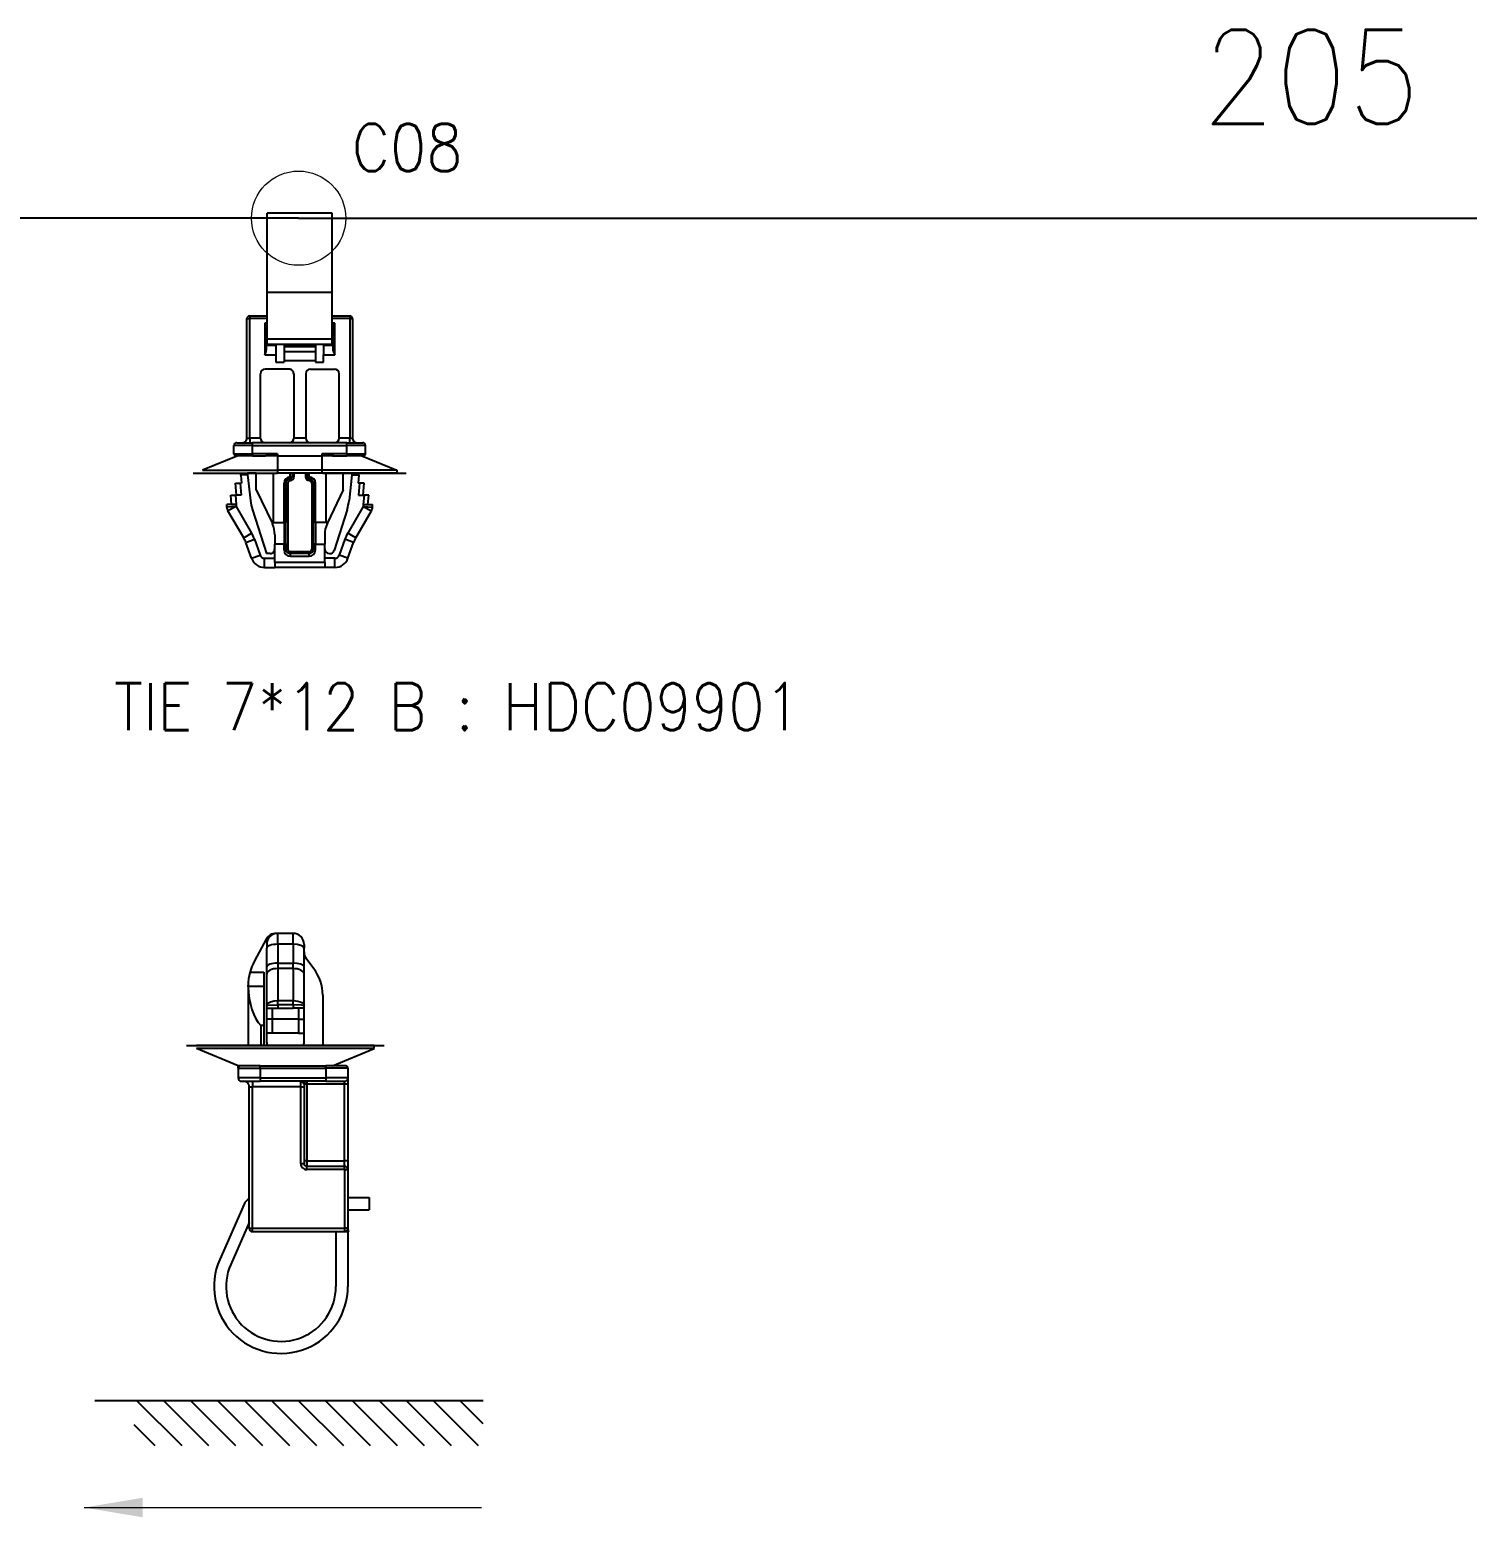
# Model space of a CAD drawing. Header units: inches. Extents: x 47316 to 59086, y 3141 to 11743.
# Drawn here: x 48623.3 to 48699.6, y 7180.2 to 7259.1 of the extents above; entities that cross this region are included whole.
import ezdxf

# ---------------------------------------------------------------- set-up
doc = ezdxf.new("R2010")
doc.units = ezdxf.units.IN
doc.header["$MEASUREMENT"] = 0
doc.layers.add('Beschreibung', color=7, linetype='Continuous', lineweight=25)
doc.styles.get("Standard").update_dxf_attribs({"font": ''})
doc.styles.get('Standard').set_extended_font_data('SimSun')
doc.linetypes.add('_VH_OTCON', pattern='A,0.0001,[7,VeSys.shx,S=0.1,R=0,X=0,Y=0],-0.4,[7,VeSys.shx,S=0.1,R=0,X=0,Y=0],-0.4,["X",Standard,S=1,R=0,X=-0.5,Y=-0.5],-0.0001,[7,VeSys.shx,S=0.1,R=0,X=0,Y=0],-0.4', length=1.2002)

msp = doc.modelspace()

# ---------------------------------------------------------------- linework, layer by layer
at = {"color": 0, "linetype": '_VH_OTCON', "lineweight": -2, "ltscale": 5}
for q in [(48584.08, 7249.134), (48745.036, 7249.134)]:
    msp.add_line((48637.57, 7249.134), q, dxfattribs=at)
at = {"color": 0, "lineweight": -3, "ltscale": 0.213993}
for p, q in [((48635.908, 7245.199), (48635.908, 7249.405)), ((48639.348, 7245.199), (48639.348, 7249.405))]:
    msp.add_line(p, q, dxfattribs=at)
at = {"color": 0, "lineweight": -2}
msp.add_line((48639.348, 7249.405), (48635.908, 7249.405), dxfattribs=at)
at = {"color": 0, "lineweight": -3, "ltscale": 0.175}
for p, q in [((48639.348, 7245.199), (48635.908, 7245.199)), ((48639.348, 7242.72), (48635.908, 7242.72)), ((48639.348, 7242.427), (48635.908, 7242.427)), ((48637.68, 7198.966), (48637.68, 7203.043)), ((48637.855, 7203.043), (48637.855, 7198.966)), ((48638.001, 7203.188), (48638.001, 7199.112)), ((48640.01, 7199.112), (48640.01, 7203.188)), ((48640.185, 7203.188), (48640.185, 7199.112))]:
    msp.add_line(p, q, dxfattribs=at)
at = {"color": 0, "lineweight": -3, "ltscale": 0.126088}
for p, q in [((48635.908, 7242.72), (48635.908, 7245.199)), ((48639.348, 7242.72), (48639.348, 7245.199))]:
    msp.add_line(p, q, dxfattribs=at)
at = {"color": 0, "lineweight": -3, "ltscale": 0.3225}
for p, q in [((48634.827, 7237.464), (48634.827, 7243.803)), ((48634.975, 7237.464), (48634.975, 7243.803)), ((48640.282, 7243.803), (48640.282, 7237.464)), ((48640.429, 7243.803), (48640.429, 7237.464)), ((48634.943, 7195.53), (48634.943, 7203.043)), ((48635.118, 7195.53), (48635.118, 7203.043))]:
    msp.add_line(p, q, dxfattribs=at)
at = {"color": 0, "lineweight": -3, "ltscale": 0.0075}
for p, q in [((48634.827, 7243.803), (48634.975, 7243.803)), ((48634.975, 7243.951), (48634.975, 7243.803)), ((48640.282, 7243.951), (48640.282, 7243.803)), ((48640.282, 7243.803), (48640.429, 7243.803)), ((48634.827, 7237.464), (48634.975, 7237.464)), ((48635.122, 7237.071), (48635.122, 7237.218)), ((48640.134, 7237.071), (48640.134, 7237.218)), ((48640.282, 7237.464), (48640.429, 7237.464)), ((48636.449, 7235.759), (48636.449, 7235.611)), ((48638.808, 7235.759), (48638.808, 7235.611)), ((48642.788, 7235.759), (48642.788, 7235.611)), ((48641.582, 7205.064), (48641.582, 7205.239)), ((48634.943, 7203.043), (48635.118, 7203.043)), ((48635.525, 7203.509), (48635.525, 7203.334)), ((48637.68, 7203.043), (48637.855, 7203.043)), ((48639.02, 7203.509), (48639.02, 7203.334)), ((48640.185, 7203.188), (48640.01, 7203.188)), ((48640.185, 7199.112), (48640.01, 7199.112)), ((48637.68, 7198.966), (48637.855, 7198.966)), ((48638.001, 7198.646), (48638.001, 7198.82)), ((48640.01, 7198.646), (48640.01, 7198.82)), ((48640.01, 7198.646), (48640.185, 7198.646)), ((48634.943, 7195.53), (48635.118, 7195.53)), ((48635.118, 7195.355), (48635.118, 7195.53)), ((48640.185, 7195.53), (48640.01, 7195.53)), ((48640.01, 7195.53), (48640.01, 7195.355))]:
    msp.add_line(p, q, dxfattribs=at)
at = {"color": 0, "lineweight": -3, "ltscale": 0.047501}
for p, q in [((48634.975, 7243.951), (48635.908, 7243.951)), ((48635.908, 7243.803), (48634.975, 7243.803)), ((48639.348, 7243.951), (48640.282, 7243.951)), ((48640.282, 7243.803), (48639.348, 7243.803))]:
    msp.add_line(p, q, dxfattribs=at)
at = {"color": 0, "lineweight": -3, "ltscale": 0.006876}
for p, q in [((48635.908, 7243.569), (48635.773, 7243.569)), ((48639.483, 7243.569), (48639.348, 7243.569))]:
    msp.add_line(p, q, dxfattribs=at)
at = {"color": 0, "lineweight": -3, "ltscale": 0.08559}
for p, q in [((48635.773, 7243.569), (48635.773, 7241.887)), ((48639.483, 7241.887), (48639.483, 7243.569))]:
    msp.add_line(p, q, dxfattribs=at)
at = {"color": 0, "lineweight": -3, "ltscale": 0.006325}
for p, q in [((48635.861, 7243.481), (48635.773, 7243.569)), ((48639.395, 7243.481), (48639.483, 7243.569))]:
    msp.add_line(p, q, dxfattribs=at)
at = {"color": 0, "lineweight": -3, "ltscale": 0.002403}
for p, q in [((48635.861, 7243.481), (48635.908, 7243.481)), ((48639.348, 7243.481), (48639.395, 7243.481))]:
    msp.add_line(p, q, dxfattribs=at)
at = {"color": 0, "lineweight": -3, "ltscale": 0.065}
for p, q in [((48635.871, 7242.182), (48635.871, 7243.459)), ((48639.385, 7243.459), (48639.385, 7242.182))]:
    msp.add_line(p, q, dxfattribs=at)
at = {"color": 0, "lineweight": -3, "ltscale": 0.001875}
for p, q in [((48635.908, 7243.173), (48635.871, 7243.173)), ((48635.908, 7243.017), (48635.871, 7243.017)), ((48639.385, 7243.173), (48639.348, 7243.173)), ((48639.385, 7243.017), (48639.348, 7243.017))]:
    msp.add_line(p, q, dxfattribs=at)
at = {"color": 0, "lineweight": -3, "ltscale": 0.014919}
for p, q in [((48635.908, 7242.427), (48635.908, 7242.72)), ((48639.348, 7242.427), (48639.348, 7242.72))]:
    msp.add_line(p, q, dxfattribs=at)
at = {"color": 0, "lineweight": -3, "ltscale": 0.001888}
for p, q in [((48636.793, 7242.427), (48636.793, 7242.39)), ((48638.464, 7242.427), (48638.464, 7242.39))]:
    msp.add_line(p, q, dxfattribs=at)
at = {"color": 0, "lineweight": -3}
for p, q in [((48635.773, 7241.887), (48635.848, 7242.068)), ((48635.848, 7242.068), (48635.871, 7242.182)), ((48639.385, 7242.182), (48639.39, 7242.135)), ((48639.39, 7242.135), (48639.419, 7242.038)), ((48639.419, 7242.038), (48639.483, 7241.887)), ((48636.075, 7236.555), (48635.829, 7236.531)), ((48636.449, 7236.629), (48636.075, 7236.555)), ((48635.875, 7207.352), (48635.883, 7207.396)), ((48635.875, 7207.353), (48635.876, 7207.354)), ((48635.875, 7207.352), (48635.875, 7207.353)), ((48635.876, 7207.354), (48635.878, 7207.356)), ((48635.878, 7207.356), (48635.885, 7207.358)), ((48635.883, 7207.396), (48635.94, 7207.474)), ((48635.885, 7207.358), (48635.961, 7207.369)), ((48635.94, 7207.474), (48636.084, 7207.556)), ((48635.961, 7207.369), (48636.457, 7207.384)), ((48636.084, 7207.556), (48636.269, 7207.604)), ((48636.269, 7207.604), (48636.457, 7207.619)), ((48637.273, 7207.619), (48637.534, 7207.591)), ((48637.713, 7207.373), (48637.273, 7207.384)), ((48637.534, 7207.591), (48637.65, 7207.556)), ((48637.65, 7207.556), (48637.746, 7207.508)), ((48637.838, 7207.36), (48637.713, 7207.373)), ((48637.746, 7207.508), (48637.826, 7207.435)), ((48637.826, 7207.435), (48637.855, 7207.352)), ((48637.85, 7207.357), (48637.838, 7207.36)), ((48637.853, 7207.355), (48637.85, 7207.357)), ((48637.854, 7207.354), (48637.853, 7207.355)), ((48637.855, 7207.353), (48637.854, 7207.354)), ((48637.855, 7207.352), (48637.855, 7207.353)), ((48637.713, 7203.326), (48637.68, 7203.334)), ((48637.772, 7203.283), (48637.713, 7203.326)), ((48637.852, 7203.199), (48637.827, 7203.228)), ((48637.855, 7203.192), (48637.852, 7203.199)), ((48637.855, 7203.188), (48637.855, 7203.192)), ((48637.987, 7203.333), (48637.951, 7203.325)), ((48637.982, 7203.334), (48637.995, 7203.334)), ((48637.995, 7203.334), (48637.987, 7203.333)), ((48637.995, 7203.334), (48637.996, 7203.334)), ((48637.996, 7203.334), (48637.995, 7203.334)), ((48647.368, 7186.374, 0), (48626.751, 7186.374, 0)), ((48631.381, 7183.982, 0), (48628.989, 7186.374, 0)), ((48632.811, 7183.982, 0), (48630.419, 7186.374, 0)), ((48634.241, 7183.982, 0), (48631.849, 7186.374, 0)), ((48635.671, 7183.982, 0), (48633.279, 7186.374, 0)), ((48637.101, 7183.982, 0), (48634.709, 7186.374, 0)), ((48638.531, 7183.982, 0), (48636.139, 7186.374, 0)), ((48639.961, 7183.982, 0), (48637.57, 7186.374, 0)), ((48641.391, 7183.982, 0), (48639, 7186.374, 0)), ((48642.821, 7183.982, 0), (48640.43, 7186.374, 0)), ((48644.251, 7183.982, 0), (48641.86, 7186.374, 0)), ((48645.682, 7183.982, 0), (48643.29, 7186.374, 0)), ((48647.112, 7183.982, 0), (48644.72, 7186.374, 0)), ((48647.368, 7185.156, 0), (48646.15, 7186.374, 0)), ((48629.95, 7183.982, 0), (48628.839, 7185.094, 0))]:
    msp.add_line(p, q, dxfattribs=at)
at = {"color": 0, "lineweight": -3, "ltscale": 0.03}
for p, q in [((48635.773, 7241.887), (48636.363, 7241.887)), ((48638.893, 7241.887), (48639.483, 7241.887))]:
    msp.add_line(p, q, dxfattribs=at)
at = {"color": 0, "lineweight": -3, "ltscale": 0.025}
for p, q in [((48636.363, 7242.378), (48635.871, 7242.378)), ((48636.363, 7242.378), (48636.363, 7241.887)), ((48638.893, 7242.378), (48638.893, 7241.887)), ((48639.385, 7242.378), (48638.893, 7242.378)), ((48634.255, 7233.94), (48633.764, 7233.94)), ((48641.001, 7233.94), (48641.493, 7233.94)), ((48636.793, 7231.829), (48636.301, 7231.829)), ((48638.464, 7231.829), (48638.955, 7231.829)), ((48635.763, 7230.599), (48635.763, 7231.09)), ((48639.493, 7230.599), (48639.493, 7231.09)), ((48635.875, 7207.219), (48636.457, 7207.219)), ((48635.875, 7206.637), (48635.875, 7207.219)), ((48636.166, 7207.219), (48636.166, 7206.637)), ((48637.855, 7207.219), (48637.273, 7207.219)), ((48637.564, 7207.219), (48637.564, 7206.637)), ((48637.855, 7206.637), (48637.855, 7207.219))]:
    msp.add_line(p, q, dxfattribs=at)
at = {"color": 0, "lineweight": -3, "ltscale": 0.02}
for p, q in [((48636.363, 7241.887), (48636.363, 7241.494)), ((48638.893, 7241.494), (48638.893, 7241.887)), ((48640.185, 7199.112), (48640.185, 7198.646))]:
    msp.add_line(p, q, dxfattribs=at)
at = {"color": 0, "lineweight": -3, "ltscale": 0.003008}
for p, q in [((48636.793, 7242.39), (48636.793, 7242.331)), ((48638.464, 7242.39), (48638.464, 7242.331))]:
    msp.add_line(p, q, dxfattribs=at)
at = {"color": 0, "lineweight": -3, "ltscale": 0.085001}
for p, q in [((48636.793, 7242.39), (48638.464, 7242.39)), ((48636.793, 7242.331), (48638.464, 7242.331)), ((48636.793, 7242.067), (48638.464, 7242.067)), ((48636.793, 7241.584), (48638.464, 7241.584))]:
    msp.add_line(p, q, dxfattribs=at)
at = {"color": 0, "lineweight": -3, "ltscale": 0.013433}
for p, q in [((48636.793, 7242.331), (48636.793, 7242.067)), ((48638.464, 7242.331), (48638.464, 7242.067))]:
    msp.add_line(p, q, dxfattribs=at)
at = {"color": 0, "lineweight": -3, "ltscale": 0.024584}
for p, q in [((48636.793, 7242.067), (48636.793, 7241.584)), ((48638.464, 7242.067), (48638.464, 7241.584))]:
    msp.add_line(p, q, dxfattribs=at)
at = {"color": 0, "lineweight": -3, "ltscale": 0.17375}
for p, q in [((48635.54, 7237.464), (48635.54, 7240.879)), ((48637.309, 7240.879), (48637.309, 7237.464)), ((48637.948, 7240.879), (48637.948, 7237.464)), ((48639.717, 7237.464), (48639.717, 7240.879))]:
    msp.add_line(p, q, dxfattribs=at)
at = {"color": 0, "lineweight": -3, "ltscale": 0.064999}
for p, q in [((48637.063, 7241.125), (48635.785, 7241.125)), ((48638.193, 7241.125), (48639.471, 7241.125))]:
    msp.add_line(p, q, dxfattribs=at)
at = {"color": 0, "lineweight": -3, "ltscale": 0.021875}
for p, q in [((48636.363, 7241.494), (48636.793, 7241.494)), ((48638.464, 7241.494), (48638.893, 7241.494))]:
    msp.add_line(p, q, dxfattribs=at)
at = {"color": 0, "lineweight": -3, "ltscale": 0.004588}
for p, q in [((48636.793, 7241.584), (48636.793, 7241.494)), ((48638.464, 7241.584), (48638.464, 7241.494))]:
    msp.add_line(p, q, dxfattribs=at)
at = {"color": 0, "lineweight": -3, "ltscale": 0.022501}
for p, q in [((48634.139, 7236.629), (48634.139, 7237.071)), ((48635.122, 7236.629), (48635.122, 7237.071)), ((48640.134, 7236.629), (48640.134, 7237.071)), ((48641.117, 7236.629), (48641.117, 7237.071)), ((48634.361, 7204.033), (48634.361, 7203.509)), ((48635.525, 7204.033), (48635.525, 7203.509)), ((48639.02, 7204.033), (48639.02, 7203.509)), ((48640.185, 7204.033), (48640.185, 7203.509))]:
    msp.add_line(p, q, dxfattribs=at)
at = {"color": 0, "lineweight": -3, "ltscale": 0.05}
for p, q in [((48635.122, 7237.071), (48634.139, 7237.071)), ((48641.117, 7237.071), (48640.134, 7237.071)), ((48634.139, 7236.629), (48635.122, 7236.629)), ((48640.134, 7236.629), (48641.117, 7236.629)), ((48638.12, 7231.434), (48637.137, 7231.434)), ((48638.12, 7231.336), (48637.137, 7231.336)), ((48637.137, 7231.191), (48638.12, 7231.191)), ((48634.361, 7204.033), (48635.525, 7204.033)), ((48640.185, 7204.033), (48639.02, 7204.033)), ((48635.525, 7203.509), (48634.361, 7203.509)), ((48640.185, 7203.509), (48639.02, 7203.509))]:
    msp.add_line(p, q, dxfattribs=at)
at = {"color": 0, "lineweight": -3, "ltscale": 0.0425}
for p, q in [((48634.287, 7237.218), (48635.122, 7237.218)), ((48640.134, 7237.218), (48640.97, 7237.218)), ((48634.535, 7203.334), (48635.525, 7203.334)), ((48639.02, 7203.334), (48640.01, 7203.334))]:
    msp.add_line(p, q, dxfattribs=at)
at = {"color": 0, "lineweight": -3, "ltscale": 0.0125}
for p, q in [((48634.975, 7237.464), (48634.975, 7237.218)), ((48640.282, 7237.218), (48640.282, 7237.464)), ((48636.166, 7206.637), (48635.875, 7206.637)), ((48637.564, 7206.637), (48637.855, 7206.637)), ((48636.166, 7205.879), (48635.875, 7205.879)), ((48637.564, 7205.879), (48637.855, 7205.879)), ((48635.118, 7203.334), (48635.118, 7203.043)), ((48637.68, 7203.043), (48637.68, 7203.334)), ((48638.001, 7199.112), (48638.001, 7198.82)), ((48640.01, 7198.82), (48640.01, 7199.112))]:
    msp.add_line(p, q, dxfattribs=at)
at = {"color": 0, "lineweight": -3, "ltscale": 0.028751}
for p, q in [((48635.54, 7237.464), (48634.975, 7237.464)), ((48640.282, 7237.464), (48639.717, 7237.464))]:
    msp.add_line(p, q, dxfattribs=at)
at = {"color": 0, "lineweight": -3, "ltscale": 0.254999}
for p, q in [((48640.134, 7237.218), (48635.122, 7237.218)), ((48635.122, 7237.071), (48640.134, 7237.071))]:
    msp.add_line(p, q, dxfattribs=at)
at = {"color": 0, "lineweight": -3, "ltscale": 0.032501}
msp.add_line((48637.948, 7237.464), (48637.309, 7237.464), dxfattribs=at)
at = {"color": 0, "lineweight": -3, "ltscale": 0.102777}
for p, q in [((48634.335, 7236.53), (48632.468, 7235.759)), ((48640.921, 7236.53), (48642.788, 7235.759))]:
    msp.add_line(p, q, dxfattribs=at)
at = {"color": 0, "lineweight": -3, "ltscale": 0.045001}
for p, q in [((48635.122, 7236.53), (48634.237, 7236.53)), ((48641.019, 7236.53), (48640.134, 7236.53))]:
    msp.add_line(p, q, dxfattribs=at)
at = {"color": 0, "lineweight": -3, "ltscale": 0.067499}
for p, q in [((48636.449, 7236.629), (48635.122, 7236.629)), ((48640.134, 7236.629), (48638.808, 7236.629))]:
    msp.add_line(p, q, dxfattribs=at)
at = {"color": 0, "lineweight": -3, "ltscale": 0.005}
for p, q in [((48635.122, 7236.629), (48635.122, 7236.53)), ((48636.449, 7236.629), (48636.449, 7236.53)), ((48638.808, 7236.629), (48638.808, 7236.53)), ((48640.134, 7236.53), (48640.134, 7236.629)), ((48637.124, 7235.409), (48637.223, 7235.409)), ((48637.124, 7235.409), (48637.128, 7235.311)), ((48637.131, 7235.213), (48637.128, 7235.311)), ((48637.321, 7235.409), (48637.223, 7235.409)), ((48637.935, 7235.409), (48638.034, 7235.409)), ((48638.132, 7235.409), (48638.034, 7235.409)), ((48638.125, 7235.213), (48638.128, 7235.311)), ((48638.132, 7235.409), (48638.128, 7235.311)), ((48636.793, 7235.065), (48636.891, 7235.065)), ((48636.989, 7235.065), (48636.891, 7235.065)), ((48638.267, 7235.065), (48638.365, 7235.065)), ((48638.464, 7235.065), (48638.365, 7235.065)), ((48636.793, 7232.989), (48636.891, 7232.989)), ((48638.464, 7232.989), (48638.365, 7232.989)), ((48636.989, 7231.582), (48636.891, 7231.582)), ((48637.137, 7231.434), (48637.137, 7231.336)), ((48638.12, 7231.434), (48638.12, 7231.336)), ((48638.267, 7231.582), (48638.365, 7231.582)), ((48634.361, 7204.033), (48634.361, 7204.149)), ((48635.525, 7204.033), (48635.525, 7204.149)), ((48639.02, 7204.033), (48639.02, 7204.149))]:
    msp.add_line(p, q, dxfattribs=at)
at = {"color": 0, "lineweight": -3, "ltscale": 0.034947}
msp.add_line((48635.122, 7236.53), (48635.809, 7236.53), dxfattribs=at)
at = {"color": 0, "lineweight": -3, "ltscale": 0.031544}
msp.add_line((48636.449, 7236.531), (48635.829, 7236.531), dxfattribs=at)
at = {"color": 0, "lineweight": -3, "ltscale": 0.039263}
msp.add_line((48636.449, 7236.53), (48636.449, 7235.759), dxfattribs=at)
at = {"color": 0, "lineweight": -3, "ltscale": 0.120001}
for p, q in [((48636.449, 7236.53), (48638.808, 7236.53)), ((48638.808, 7235.759), (48636.449, 7235.759)), ((48638.808, 7235.611), (48636.449, 7235.611))]:
    msp.add_line(p, q, dxfattribs=at)
at = {"color": 0, "lineweight": -3, "ltscale": 0.039266}
msp.add_line((48638.808, 7236.53), (48638.808, 7235.759), dxfattribs=at)
at = {"color": 0, "lineweight": -3, "ltscale": 0.032477}
msp.add_line((48639.446, 7236.53), (48638.808, 7236.53), dxfattribs=at)
at = {"color": 0, "lineweight": -3, "ltscale": 0.004885}
msp.add_line((48639.221, 7236.549), (48639.126, 7236.564), dxfattribs=at)
at = {"color": 0, "lineweight": -3, "ltscale": 0.035016}
msp.add_line((48639.446, 7236.53), (48640.134, 7236.53), dxfattribs=at)
at = {"color": 0, "lineweight": -3, "ltscale": 0.224985}
for p, q in [((48631.977, 7235.611), (48636.4, 7235.611)), ((48638.857, 7235.611), (48643.279, 7235.611))]:
    msp.add_line(p, q, dxfattribs=at)
at = {"color": 0, "lineweight": -3, "ltscale": 0.202499}
for p, q in [((48632.468, 7235.759), (48636.449, 7235.759)), ((48632.468, 7235.611), (48636.449, 7235.611)), ((48642.788, 7235.759), (48638.808, 7235.759)), ((48642.788, 7235.611), (48638.808, 7235.611))]:
    msp.add_line(p, q, dxfattribs=at)
at = {"color": 0, "lineweight": -3, "ltscale": 0.006246}
for p, q in [((48634.494, 7235.489), (48634.483, 7235.611)), ((48640.763, 7235.489), (48640.773, 7235.611))]:
    msp.add_line(p, q, dxfattribs=at)
at = {"color": 0, "lineweight": -3, "ltscale": 0.018793}
for p, q in [((48634.862, 7235.518), (48634.494, 7235.489)), ((48640.394, 7235.518), (48640.763, 7235.489))]:
    msp.add_line(p, q, dxfattribs=at)
at = {"color": 0, "lineweight": -3, "ltscale": 0.02136}
for p, q in [((48634.494, 7235.489), (48634.53, 7235.071)), ((48640.763, 7235.489), (48640.726, 7235.071))]:
    msp.add_line(p, q, dxfattribs=at)
at = {"color": 0, "lineweight": -3, "ltscale": 0.004774}
for p, q in [((48634.852, 7235.611), (48634.862, 7235.518)), ((48640.405, 7235.611), (48640.394, 7235.518))]:
    msp.add_line(p, q, dxfattribs=at)
at = {"color": 0, "lineweight": -3, "ltscale": 0.02375}
for p, q in [((48634.852, 7235.611), (48635.319, 7235.611)), ((48635.319, 7235.611), (48634.852, 7235.611)), ((48640.405, 7235.611), (48639.938, 7235.611)), ((48640.405, 7235.611), (48639.938, 7235.611))]:
    msp.add_line(p, q, dxfattribs=at)
at = {"color": 0, "lineweight": -3, "ltscale": 0.070051}
for p, q in [((48634.862, 7235.518), (48635.01, 7234.149)), ((48640.394, 7235.518), (48640.246, 7234.149))]:
    msp.add_line(p, q, dxfattribs=at)
at = {"color": 0, "lineweight": -3, "ltscale": 0.045}
for p, q in [((48635.319, 7234.727), (48635.319, 7235.611)), ((48639.938, 7234.727), (48639.938, 7235.611)), ((48635.565, 7206.287), (48635.565, 7205.239)), ((48635.729, 7206.287), (48635.729, 7205.239)), ((48635.525, 7204.149), (48634.477, 7204.149)), ((48640.068, 7204.149), (48639.02, 7204.149))]:
    msp.add_line(p, q, dxfattribs=at)
at = {"color": 0, "lineweight": -3, "ltscale": 0.133392}
for p, q in [((48636.228, 7232.989), (48636.228, 7235.611)), ((48639.028, 7232.989), (48639.028, 7235.611)), ((48634.885, 7208.346), (48634.885, 7205.239))]:
    msp.add_line(p, q, dxfattribs=at)
at = {"color": 0, "lineweight": -3, "ltscale": 0.125}
for p, q in [((48638.857, 7235.611), (48636.4, 7235.611)), ((48639.544, 7195.355), (48639.544, 7192.443)), ((48640.185, 7195.355), (48640.185, 7192.443))]:
    msp.add_line(p, q, dxfattribs=at)
at = {"color": 0, "lineweight": -3, "ltscale": 0.010281}
for p, q in [((48637.124, 7235.409), (48637.124, 7235.611)), ((48637.223, 7235.611), (48637.223, 7235.409)), ((48637.321, 7235.611), (48637.321, 7235.409)), ((48637.935, 7235.611), (48637.935, 7235.409)), ((48638.034, 7235.611), (48638.034, 7235.409)), ((48638.132, 7235.409), (48638.132, 7235.611))]:
    msp.add_line(p, q, dxfattribs=at)
at = {"color": 0, "lineweight": -3, "ltscale": 0.012549}
for p, q in [((48634.212, 7235.071), (48634.459, 7235.071)), ((48641.044, 7235.071), (48640.797, 7235.071))]:
    msp.add_line(p, q, dxfattribs=at)
at = {"color": 0, "lineweight": -3, "ltscale": 0.032624}
for p, q in [((48634.268, 7234.432), (48634.212, 7235.071)), ((48634.459, 7235.071), (48634.515, 7234.432)), ((48640.797, 7235.071), (48640.741, 7234.432)), ((48640.988, 7234.432), (48641.044, 7235.071))]:
    msp.add_line(p, q, dxfattribs=at)
at = {"color": 0, "lineweight": -3, "ltscale": 0.003627}
for p, q in [((48634.459, 7235.071), (48634.53, 7235.071)), ((48640.797, 7235.071), (48640.726, 7235.071))]:
    msp.add_line(p, q, dxfattribs=at)
at = {"color": 0, "lineweight": -3, "ltscale": 0.099102}
for p, q in [((48635.319, 7234.727), (48636.158, 7232.969)), ((48639.938, 7234.727), (48639.099, 7232.969))]:
    msp.add_line(p, q, dxfattribs=at)
at = {"color": 0, "lineweight": -3, "ltscale": 0.105621}
for p, q in [((48636.793, 7232.989), (48636.793, 7235.065)), ((48636.891, 7235.065), (48636.891, 7232.989)), ((48638.365, 7235.065), (48638.365, 7232.989)), ((48638.464, 7232.989), (48638.464, 7235.065))]:
    msp.add_line(p, q, dxfattribs=at)
at = {"color": 0, "lineweight": -3, "ltscale": 0.17723}
for p, q in [((48636.989, 7235.065), (48636.989, 7231.582)), ((48638.267, 7235.065), (48638.267, 7231.582))]:
    msp.add_line(p, q, dxfattribs=at)
at = {"color": 0, "lineweight": -3, "ltscale": 0.007086}
for p, q in [((48633.764, 7233.801), (48633.764, 7233.94)), ((48641.493, 7233.801), (48641.493, 7233.94)), ((48636.457, 7207.384), (48636.457, 7207.219)), ((48637.273, 7207.384), (48637.273, 7207.219))]:
    msp.add_line(p, q, dxfattribs=at)
at = {"color": 0, "lineweight": -3, "ltscale": 0.025037}
for p, q in [((48634.255, 7233.828), (48633.764, 7233.801)), ((48634.255, 7233.828), (48633.817, 7233.603)), ((48641.001, 7233.828), (48641.439, 7233.603)), ((48641.001, 7233.828), (48641.493, 7233.801))]:
    msp.add_line(p, q, dxfattribs=at)
at = {"color": 0, "lineweight": -3, "ltscale": 0.012547}
for p, q in [((48633.967, 7234.432), (48634.213, 7234.432)), ((48641.29, 7234.432), (48641.043, 7234.432))]:
    msp.add_line(p, q, dxfattribs=at)
at = {"color": 0, "lineweight": -3, "ltscale": 0.025095}
for p, q in [((48634.01, 7233.94), (48633.967, 7234.432)), ((48634.213, 7234.432), (48634.256, 7233.94)), ((48641.043, 7234.432), (48641, 7233.94)), ((48641.247, 7233.94), (48641.29, 7234.432))]:
    msp.add_line(p, q, dxfattribs=at)
at = {"color": 0, "lineweight": -3, "ltscale": 0.015334}
for p, q in [((48634.515, 7234.432), (48634.213, 7234.432)), ((48640.741, 7234.432), (48641.043, 7234.432))]:
    msp.add_line(p, q, dxfattribs=at)
at = {"color": 0, "lineweight": -3, "ltscale": 0.005732}
for p, q in [((48634.255, 7233.94), (48634.255, 7233.828)), ((48641.001, 7233.94), (48641.001, 7233.828)), ((48635.875, 7207.219), (48635.875, 7207.352)), ((48637.855, 7207.219), (48637.855, 7207.352))]:
    msp.add_line(p, q, dxfattribs=at)
at = {"color": 0, "lineweight": -3, "ltscale": 7.17163e-05}
for p, q in [((48634.256, 7233.94), (48634.255, 7233.94)), ((48641, 7233.94), (48641.001, 7233.94))]:
    msp.add_line(p, q, dxfattribs=at)
at = {"color": 0, "lineweight": -3, "ltscale": 0.082939}
for p, q in [((48634.255, 7233.828), (48635.077, 7232.42)), ((48641.001, 7233.828), (48640.179, 7232.42))]:
    msp.add_line(p, q, dxfattribs=at)
at = {"color": 0, "lineweight": -3, "ltscale": 0.084292}
for p, q in [((48634.653, 7232.172), (48633.817, 7233.603)), ((48640.603, 7232.172), (48641.439, 7233.603))]:
    msp.add_line(p, q, dxfattribs=at)
at = {"color": 0, "lineweight": -3, "ltscale": 0.124371}
msp.add_line((48635.113, 7233.664), (48635.859, 7231.336), dxfattribs=at)
at = {"color": 0, "lineweight": -3, "ltscale": 0.002931}
for p, q in [((48636.158, 7232.969), (48636.181, 7232.916)), ((48639.099, 7232.969), (48639.075, 7232.916))]:
    msp.add_line(p, q, dxfattribs=at)
at = {"color": 0, "lineweight": -3, "ltscale": 0.004412}
for p, q in [((48636.181, 7232.916), (48636.228, 7232.989)), ((48639.075, 7232.916), (48639.028, 7232.989))]:
    msp.add_line(p, q, dxfattribs=at)
at = {"color": 0, "lineweight": -3, "ltscale": 0.028725}
for p, q in [((48636.228, 7232.989), (48636.793, 7232.989)), ((48639.028, 7232.989), (48638.464, 7232.989))]:
    msp.add_line(p, q, dxfattribs=at)
at = {"color": 0, "lineweight": -3, "ltscale": 0.059028}
for p, q in [((48636.793, 7232.989), (48636.793, 7231.829)), ((48638.464, 7232.989), (48638.464, 7231.829))]:
    msp.add_line(p, q, dxfattribs=at)
at = {"color": 0, "lineweight": -3, "ltscale": 0.056667}
for p, q in [((48636.891, 7231.875), (48636.891, 7232.989)), ((48638.365, 7231.875), (48638.365, 7232.989))]:
    msp.add_line(p, q, dxfattribs=at)
at = {"color": 0, "lineweight": -3, "ltscale": 0.11525}
msp.add_line((48640.143, 7233.664), (48639.452, 7231.507), dxfattribs=at)
at = {"color": 0, "lineweight": -3, "ltscale": 0.025001}
for p, q in [((48634.653, 7232.172), (48635.077, 7232.42)), ((48640.603, 7232.172), (48640.179, 7232.42)), ((48634.767, 7231.927), (48635.23, 7232.093)), ((48640.489, 7231.927), (48640.026, 7232.093))]:
    msp.add_line(p, q, dxfattribs=at)
at = {"color": 0, "lineweight": -3, "ltscale": 0.025677}
for p, q in [((48636.301, 7232.334), (48636.301, 7231.829)), ((48638.955, 7232.334), (48638.955, 7231.829))]:
    msp.add_line(p, q, dxfattribs=at)
at = {"color": 0, "lineweight": -3, "ltscale": 0.045435}
for p, q in [((48635.07, 7231.087), (48634.767, 7231.927)), ((48635.23, 7232.093), (48635.532, 7231.253)), ((48640.026, 7232.093), (48639.724, 7231.253)), ((48640.187, 7231.087), (48640.489, 7231.927))]:
    msp.add_line(p, q, dxfattribs=at)
at = {"color": 0, "lineweight": -3, "ltscale": 0.049386}
for p, q in [((48636.301, 7230.858), (48636.301, 7231.829)), ((48638.955, 7230.858), (48638.955, 7231.829))]:
    msp.add_line(p, q, dxfattribs=at)
at = {"color": 0, "lineweight": -3, "ltscale": 0.014941}
for p, q in [((48636.793, 7231.535), (48636.793, 7231.829)), ((48638.464, 7231.535), (48638.464, 7231.829))]:
    msp.add_line(p, q, dxfattribs=at)
at = {"color": 0, "lineweight": -3, "ltscale": 0.014942}
for p, q in [((48636.891, 7231.875), (48636.891, 7231.582)), ((48638.365, 7231.875), (48638.365, 7231.582))]:
    msp.add_line(p, q, dxfattribs=at)
at = {"color": 0, "lineweight": -3, "ltscale": 0.024999}
for p, q in [((48635.07, 7231.087), (48635.532, 7231.253)), ((48640.187, 7231.087), (48639.724, 7231.253))]:
    msp.add_line(p, q, dxfattribs=at)
at = {"color": 0, "lineweight": -3, "ltscale": 0.027379}
for p, q in [((48635.763, 7231.09), (48636.301, 7231.09)), ((48635.763, 7230.599), (48636.301, 7230.599)), ((48639.493, 7231.09), (48638.955, 7231.09)), ((48639.493, 7230.599), (48638.955, 7230.599))]:
    msp.add_line(p, q, dxfattribs=at)
at = {"color": 0, "lineweight": -3, "ltscale": 0.009999}
msp.add_line((48636.056, 7231.336), (48635.859, 7231.336), dxfattribs=at)
at = {"color": 0, "lineweight": -3, "ltscale": 0.013195}
for p, q in [((48636.301, 7230.858), (48636.301, 7230.599)), ((48638.955, 7230.858), (48638.955, 7230.599))]:
    msp.add_line(p, q, dxfattribs=at)
at = {"color": 0, "lineweight": -3, "ltscale": 0.135001}
for p, q in [((48638.955, 7230.858), (48636.301, 7230.858)), ((48638.955, 7230.599), (48636.301, 7230.599))]:
    msp.add_line(p, q, dxfattribs=at)
at = {"color": 0, "lineweight": -3, "ltscale": 0.007361}
for p, q in [((48637.137, 7231.191), (48637.137, 7231.336)), ((48638.12, 7231.191), (48638.12, 7231.336))]:
    msp.add_line(p, q, dxfattribs=at)
at = {"color": 0, "lineweight": -3, "ltscale": 0.000878906}
msp.add_line((48639.201, 7231.336), (48639.218, 7231.336), dxfattribs=at)
at = {"color": 0, "lineweight": -3, "ltscale": 0.056026}
msp.add_line((48635.846, 7210.872), (48635.23, 7209.721), dxfattribs=at)
at = {"color": 0, "lineweight": -3, "ltscale": 0.00419}
msp.add_line((48636.457, 7211.179), (48636.36, 7211.179), dxfattribs=at)
at = {"color": 0, "lineweight": -3, "ltscale": 0.035001}
for p, q in [((48637.273, 7211.179), (48636.457, 7211.179)), ((48637.273, 7210.601), (48636.457, 7210.601)), ((48636.457, 7209.605), (48637.273, 7209.605)), ((48637.273, 7209.315), (48636.457, 7209.315)), ((48636.457, 7207.619), (48637.273, 7207.619)), ((48637.273, 7207.384), (48636.457, 7207.384)), ((48636.457, 7207.219), (48637.273, 7207.219))]:
    msp.add_line(p, q, dxfattribs=at)
at = {"color": 0, "lineweight": -3, "ltscale": 0.024818}
for p, q in [((48636.457, 7210.601), (48636.457, 7211.179)), ((48637.273, 7210.601), (48637.273, 7211.179))]:
    msp.add_line(p, q, dxfattribs=at)
at = {"color": 0, "lineweight": -3, "ltscale": 0.008273}
for p, q in [((48635.875, 7210.597), (48635.875, 7210.404)), ((48637.855, 7210.597), (48637.855, 7210.404))]:
    msp.add_line(p, q, dxfattribs=at)
at = {"color": 0, "lineweight": -3, "ltscale": 0.042757}
for p, q in [((48635.875, 7209.408), (48635.875, 7210.404)), ((48636.457, 7210.601), (48636.457, 7209.605)), ((48637.273, 7210.601), (48637.273, 7209.605)), ((48637.855, 7209.408), (48637.855, 7210.404))]:
    msp.add_line(p, q, dxfattribs=at)
at = {"color": 0, "lineweight": -3, "ltscale": 0.016626}
for p, q in [((48635.875, 7209.021), (48635.875, 7209.408)), ((48637.855, 7209.021), (48637.855, 7209.408))]:
    msp.add_line(p, q, dxfattribs=at)
at = {"color": 0, "lineweight": -3, "ltscale": 0.012469}
for p, q in [((48636.457, 7209.605), (48636.457, 7209.315)), ((48637.273, 7209.315), (48637.273, 7209.605))]:
    msp.add_line(p, q, dxfattribs=at)
at = {"color": 0, "lineweight": -3, "ltscale": 0.072781}
for p, q in [((48636.457, 7209.315), (48636.457, 7207.619)), ((48637.273, 7209.315), (48637.273, 7207.619))]:
    msp.add_line(p, q, dxfattribs=at)
at = {"color": 0, "lineweight": -3, "ltscale": 0.001286}
msp.add_line((48637.855, 7210.014), (48637.885, 7210.014), dxfattribs=at)
at = {"color": 0, "lineweight": -3, "ltscale": 0.029166}
msp.add_line((48638.379, 7209.306), (48637.971, 7209.849), dxfattribs=at)
at = {"color": 0, "lineweight": -3, "ltscale": 0.031718}
msp.add_line((48634.99, 7209.123), (48635.729, 7209.123), dxfattribs=at)
at = {"color": 0, "lineweight": -3, "ltscale": 0.032304}
msp.add_line((48635.729, 7209.123), (48635.729, 7208.371), dxfattribs=at)
at = {"color": 0, "lineweight": -3, "ltscale": 0.071613}
for p, q in [((48635.875, 7207.352), (48635.875, 7209.021)), ((48637.855, 7207.352), (48637.855, 7209.021))]:
    msp.add_line(p, q, dxfattribs=at)
at = {"color": 0, "lineweight": -3, "ltscale": 0.003716}
msp.add_line((48634.886, 7208.433), (48634.885, 7208.346), dxfattribs=at)
at = {"color": 0, "lineweight": -3, "ltscale": 0.00267}
msp.add_line((48634.888, 7208.371), (48634.886, 7208.433), dxfattribs=at)
at = {"color": 0, "lineweight": -3, "ltscale": 0.036124}
msp.add_line((48635.729, 7208.371), (48634.888, 7208.371), dxfattribs=at)
at = {"color": 0, "lineweight": -3, "ltscale": 0.089438}
msp.add_line((48635.729, 7208.371), (48635.729, 7206.287), dxfattribs=at)
at = {"color": 0, "lineweight": -3, "ltscale": 0.114584}
msp.add_line((48638.845, 7207.908), (48638.845, 7205.239), dxfattribs=at)
at = {"color": 0, "lineweight": -3, "ltscale": 0.010089}
for p, q in [((48636.457, 7207.384), (48636.457, 7207.619)), ((48637.273, 7207.384), (48637.273, 7207.619))]:
    msp.add_line(p, q, dxfattribs=at)
at = {"color": 0, "lineweight": -3, "ltscale": 0.007027}
msp.add_line((48635.729, 7206.287), (48635.565, 7206.287), dxfattribs=at)
at = {"color": 0, "lineweight": -3, "ltscale": 0.0325}
for p, q in [((48635.875, 7205.879), (48635.875, 7206.637)), ((48636.166, 7206.637), (48636.166, 7205.879)), ((48637.564, 7206.637), (48637.564, 7205.879)), ((48637.855, 7205.879), (48637.855, 7206.637))]:
    msp.add_line(p, q, dxfattribs=at)
at = {"color": 0, "lineweight": -3, "ltscale": 0.060001}
for p, q in [((48637.564, 7206.637), (48636.166, 7206.637)), ((48637.564, 7205.879), (48636.166, 7205.879))]:
    msp.add_line(p, q, dxfattribs=at)
at = {"color": 0, "lineweight": -3, "ltscale": 0.021278}
for p, q in [((48635.875, 7205.384), (48635.875, 7205.879)), ((48637.855, 7205.384), (48637.855, 7205.879))]:
    msp.add_line(p, q, dxfattribs=at)
at = {"color": 0, "lineweight": -3, "ltscale": 0.001476}
for p, q in [((48635.875, 7205.349), (48635.875, 7205.384)), ((48637.855, 7205.349), (48637.855, 7205.384))]:
    msp.add_line(p, q, dxfattribs=at)
at = {"color": 0, "lineweight": -3, "ltscale": 0.45}
msp.add_line((48631.623, 7205.239), (48642.106, 7205.239), dxfattribs=at)
at = {"color": 0, "lineweight": -3, "ltscale": 0.404999}
for p, q in [((48641.582, 7205.239), (48632.147, 7205.239)), ((48641.582, 7205.064), (48632.147, 7205.064))]:
    msp.add_line(p, q, dxfattribs=at)
at = {"color": 0, "lineweight": -3, "ltscale": 0.102785}
msp.add_line((48634.36, 7204.149), (48632.147, 7205.064), dxfattribs=at)
at = {"color": 0, "lineweight": -3, "ltscale": 0.102775}
msp.add_line((48639.37, 7204.149), (48641.582, 7205.064), dxfattribs=at)
at = {"color": 0, "lineweight": -3, "ltscale": 0.005023}
msp.add_line((48634.478, 7204.149), (48634.361, 7204.149), dxfattribs=at)
at = {"color": 0, "lineweight": -3, "ltscale": 0.15}
for p, q in [((48635.525, 7204.149), (48639.02, 7204.149)), ((48635.525, 7204.033), (48639.02, 7204.033)), ((48635.525, 7203.509), (48639.02, 7203.509)), ((48639.02, 7203.334), (48635.525, 7203.334))]:
    msp.add_line(p, q, dxfattribs=at)
at = {"color": 0, "lineweight": -3, "ltscale": 0.110001}
msp.add_line((48637.68, 7203.043), (48635.118, 7203.043), dxfattribs=at)
at = {"color": 0, "lineweight": -3, "ltscale": 0.003308}
msp.add_line((48637.827, 7203.228), (48637.772, 7203.283), dxfattribs=at)
at = {"color": 0, "lineweight": -3, "ltscale": 0.00625}
for p, q in [((48637.855, 7203.188), (48637.855, 7203.043)), ((48638.001, 7203.188), (48637.855, 7203.188)), ((48638.001, 7203.334), (48638.001, 7203.188)), ((48640.01, 7203.188), (48640.01, 7203.334)), ((48638.001, 7199.112), (48637.855, 7199.112))]:
    msp.add_line(p, q, dxfattribs=at)
at = {"color": 0, "lineweight": -3, "ltscale": 2.74658e-05}
msp.add_line((48637.982, 7203.334), (48637.982, 7203.334), dxfattribs=at)
msp.add_line((48637.982, 7203.334), (48637.982, 7203.334), dxfattribs=at)
msp.add_line((48637.982, 7203.334), (48637.982, 7203.334), dxfattribs=at)
at = {"color": 0, "lineweight": -3, "ltscale": 0.08625}
for p, q in [((48640.01, 7203.188), (48638.001, 7203.188)), ((48638.001, 7199.112), (48640.01, 7199.112)), ((48638.001, 7198.82), (48640.01, 7198.82)), ((48640.01, 7198.646), (48638.001, 7198.646))]:
    msp.add_line(p, q, dxfattribs=at)
at = {"color": 0, "lineweight": -3, "ltscale": 0.01375}
msp.add_line((48640.185, 7203.509), (48640.185, 7203.188), dxfattribs=at)
at = {"color": 0, "lineweight": -3, "ltscale": 0.13375}
for p, q in [((48640.01, 7198.646), (48640.01, 7195.53)), ((48640.185, 7198.646), (48640.185, 7195.53))]:
    msp.add_line(p, q, dxfattribs=at)
at = {"color": 0, "lineweight": -3, "ltscale": 0.137786}
msp.add_line((48634.675, 7196.813), (48633.381, 7193.876), dxfattribs=at)
at = {"color": 0, "lineweight": -3, "ltscale": 0.04826}
for p, q in [((48640.185, 7197.161), (48641.309, 7197.161)), ((48640.185, 7196.52), (48641.309, 7196.52))]:
    msp.add_line(p, q, dxfattribs=at)
at = {"color": 0, "lineweight": -3, "ltscale": 0.0275}
msp.add_line((48641.309, 7197.161), (48641.309, 7196.52), dxfattribs=at)
at = {"color": 0, "lineweight": -3, "ltscale": 0.103879}
msp.add_line((48634.943, 7195.832), (48633.967, 7193.617), dxfattribs=at)
at = {"color": 0, "lineweight": -3, "ltscale": 0.210001}
msp.add_line((48635.118, 7195.53), (48640.01, 7195.53), dxfattribs=at)
at = {"color": 0, "lineweight": -3, "ltscale": 0.000974045}
msp.add_line((48635.118, 7195.355), (48635.14, 7195.357), dxfattribs=at)
at = {"color": 0, "lineweight": -3, "ltscale": 9.00947e-05}
msp.add_line((48635.14, 7195.357), (48635.142, 7195.355), dxfattribs=at)
at = {"color": 0, "lineweight": -3, "ltscale": 0.208965}
msp.add_line((48635.142, 7195.355), (48640.01, 7195.355), dxfattribs=at)
at = {"color": 0, "lineweight": -3, "ltscale": 0.003563}
msp.add_line((48640.01, 7195.355), (48640.093, 7195.355), dxfattribs=at)
at = {"color": 0, "lineweight": -3, "ltscale": 0.005579}
msp.add_line((48640.093, 7195.355), (48640.223, 7195.355), dxfattribs=at)
at = {"color": 0, "lineweight": -3, "ltscale": 0.001345}
msp.add_line((48640.185, 7195.53), (48640.185, 7195.499), dxfattribs=at)
at = {"color": 0, "linetype": 'Continuous', "lineweight": 15}
msp.add_circle((48637.57, 7249.134), 2.5, dxfattribs=at)
at = {"color": 0, "lineweight": -3}
for centre, radius, start, end in [((48634.975, 7243.803), 0.147, 90, 180), ((48635.84, 7243.458), 0.0314, 2.94734, 48.4215), ((48639.416, 7243.458), 0.0314, 131.57847, 177.05269), ((48640.282, 7243.803), 0.147, 359.99999, 90), ((48635.785, 7240.879), 0.246, 90, 180), ((48637.063, 7240.879), 0.246, 359.99999, 90), ((48638.193, 7240.879), 0.246, 90, 180), ((48639.471, 7240.879), 0.246, 0.00001, 90), ((48634.287, 7237.071), 0.147, 90, 180), ((48634.581, 7237.464), 0.246, 270, 0.00001), ((48635.785, 7237.464), 0.246, 180, 270), ((48637.063, 7237.464), 0.246, 270, 359.99999), ((48638.193, 7237.464), 0.246, 180, 270), ((48639.471, 7237.464), 0.246, 270, 359.99999), ((48640.675, 7237.464), 0.246, 180, 270), ((48640.97, 7237.071), 0.147, 359.99999, 90), ((48634.237, 7236.629), 0.0983, 180, 270), ((48640.796, 7245.584), 9.173, 257.4779, 259.50992), ((48639.466, 7238.126), 1.596, 261.17568, 269.27634), ((48641.019, 7236.629), 0.0983, 270, 0.00001), ((48637.137, 7235.065), 0.344, 92.04671, 180), ((48637.137, 7235.065), 0.246, 92.04671, 180), ((48637.124, 7235.409), 0.0983, 272.04672, 0.00001), ((48637.124, 7235.409), 0.197, 272.04575, 0.00045), ((48638.132, 7235.409), 0.197, 180, 267.95328), ((48638.132, 7235.409), 0.0983, 180, 267.95329), ((48638.12, 7235.065), 0.246, 0.00001, 87.95328), ((48638.12, 7235.065), 0.344, 359.99999, 87.95328), ((48637.137, 7235.065), 0.147, 92.04671, 180), ((48638.12, 7235.065), 0.147, 0.00001, 87.95328), ((48634.157, 7233.801), 0.393, 180, 210.29529), ((48637.453, 7234.414), 2.457, 186.18713, 197.76717), ((48637.803, 7234.414), 2.457, 342.23283, 353.81286), ((48641.1, 7233.801), 0.393, 329.7047, 0.00001), ((48633.38, 7231.429), 1.474, 19.76716, 30.2953), ((48633.38, 7231.429), 1.966, 19.76716, 30.2953), ((48634.827, 7232.334), 1.474, 359.99999, 23.27462), ((48640.429, 7232.334), 1.474, 156.72538, 180), ((48641.876, 7231.429), 1.966, 149.70471, 160.23283), ((48641.876, 7231.429), 1.474, 149.70471, 160.23283), ((48636.056, 7231.582), 0.246, 270, 0.00001), ((48637.137, 7231.535), 0.344, 180.0002, 269.99989), ((48637.137, 7231.582), 0.246, 180, 270), ((48637.137, 7231.582), 0.147, 180, 270), ((48638.12, 7231.582), 0.147, 270, 359.99999), ((48638.12, 7231.582), 0.246, 270, 359.99999), ((48638.116, 7231.539), 0.348, 270.59732, 359.40268), ((48639.201, 7231.582), 0.246, 180, 270), ((48639.218, 7231.582), 0.246, 270, 342.23283), ((48635.763, 7231.336), 0.737, 199.76717, 270), ((48635.763, 7231.336), 0.246, 199.76703, 270.00034), ((48639.493, 7231.336), 0.246, 270, 340.23284), ((48639.493, 7231.336), 0.737, 270, 340.23284), ((48636.36, 7210.597), 0.582, 90, 151.82141), ((48636.457, 7210.597), 0.582, 90, 180), ((48637.273, 7210.597), 0.582, 359.99999, 90), ((48638.437, 7210.199), 0.582, 180, 216.8699), ((48637.797, 7208.346), 2.912, 151.82141, 178.29685), ((48636.515, 7207.908), 2.33, 0.00006, 36.8699), ((48636.164, 7205.384), 0.289, 180.00708, 210.0786), ((48636.163, 7205.349), 0.288, 180.00889, 202.54782), ((48637.566, 7205.384), 0.289, 329.9214, 359.99293), ((48637.567, 7205.349), 0.288, 337.45218, 359.99111), ((48634.477, 7204.033), 0.116, 90, 180), ((48640.068, 7204.033), 0.116, 0.00001, 90), ((48634.535, 7203.509), 0.175, 180, 270), ((48634.652, 7203.043), 0.291, 359.99999, 90), ((48638.013, 7203.187), 0.158, 163.9898, 179.29779), ((48638.001, 7203.188), 0.146, 110.0189, 163.16902), ((48640.01, 7203.509), 0.175, 270, 0.00001), ((48638.001, 7198.966), 0.32, 179.99952, 270.00107), ((48638.001, 7198.966), 0.146, 180, 270), ((48640.01, 7198.646), 0.175, 0.00001, 90), ((48635.208, 7196.578), 0.582, 117.09053, 156.2196), ((48635.118, 7195.53), 0.175, 180, 270), ((48640.01, 7195.53), 0.175, 270, 359.99999), ((48640.476, 7195.499), 0.291, 180, 209.49993), ((48636.632, 7192.443), 3.553, 156.2196, 0.00001), ((48636.632, 7192.443), 2.912, 156.2196, 0.00001)]:
    msp.add_arc(centre, radius, start, end, dxfattribs=at)
at = {"color": 0, "lineweight": -3, "extrusion": (0, 0, -1)}
for centre, major_axis, start_param, end_param in [((48636.793, 7231.875), (-0.0983, 0), 3.141593, 4.712389), ((48636.793, 7231.582), (-0.0983, 0), 3.141593, 4.712389), ((48638.464, 7231.875), (0.0983, 0), 1.570796, 3.141593), ((48638.464, 7231.582), (0.0983, 0), 1.570796, 3.141593)]:
    msp.add_ellipse(centre, major_axis=major_axis, ratio=0.472221, start_param=start_param, end_param=end_param, dxfattribs=at)
at = {"color": 0, "lineweight": -3}
for centre, major_axis, ratio, start_param, end_param in [((48636.457, 7210.404), (0.582, 0), 0.338199, 1.570796, 3.141593), ((48637.273, 7210.404), (-0.582, 0), 0.338199, 3.141593, 4.712389), ((48636.457, 7209.408), (0.582, 0), 0.338199, 1.570796, 3.141593), ((48636.457, 7209.021), (0.582, 0), 0.504457, 1.570796, 3.141593), ((48637.273, 7209.408), (-0.582, 0), 0.338199, 3.141593, 4.712389), ((48637.273, 7209.021), (-0.582, 0), 0.504457, 3.141593, 4.712389), ((48636.079, 7208.546), (0, 2.502), 0.477273, 1.640883, 2.697332), ((48640.01, 7195.499), (0.175, 0), 0.932764, 5.207612, 6.283185)]:
    msp.add_ellipse(centre, major_axis=major_axis, ratio=ratio, start_param=start_param, end_param=end_param, dxfattribs=at)
at = {"layer": 'Beschreibung', "color": 0, "lineweight": 0}
msp.add_line((48626.195, 7180.714), (48647.267, 7180.714), dxfattribs=at)
msp.add_solid([(48629.291, 7180.198), (48629.291, 7181.23), (48626.195, 7180.714)], dxfattribs=at)

# ---------------------------------------------------------------- texts
at = {"color": 7, "linetype": '_VH_OTCON', "lineweight": 18, "ltscale": 5, "insert": (48685.517, 7259.134), "char_height": 5, "width": 12.85714, "attachment_point": 1}
msp.add_mtext('\\Fromans.shx;\\W0.9000000000;\\T1.0000000000;\\o\\l205', dxfattribs=at)
at = {"color": 21, "linetype": 'Continuous', "lineweight": 15, "insert": (48640.391, 7254.134), "char_height": 2.5, "width": 6.53571, "attachment_point": 1}
msp.add_mtext('\\Fromans.shx;\\W0.9000000000;\\T1.0000000000;\\o\\lC08', dxfattribs=at)
at = {"color": 42, "linetype": 'Continuous', "lineweight": 15, "insert": (48627.775, 7224.462), "char_height": 2.5, "width": 42.64286, "attachment_point": 1}
msp.add_mtext('\\Fromans.shx;\\W0.9000000000;\\T1.0000000000;\\o\\lTIE 7*12 B : HDC09901', dxfattribs=at)

doc.saveas('drawing.dxf')
